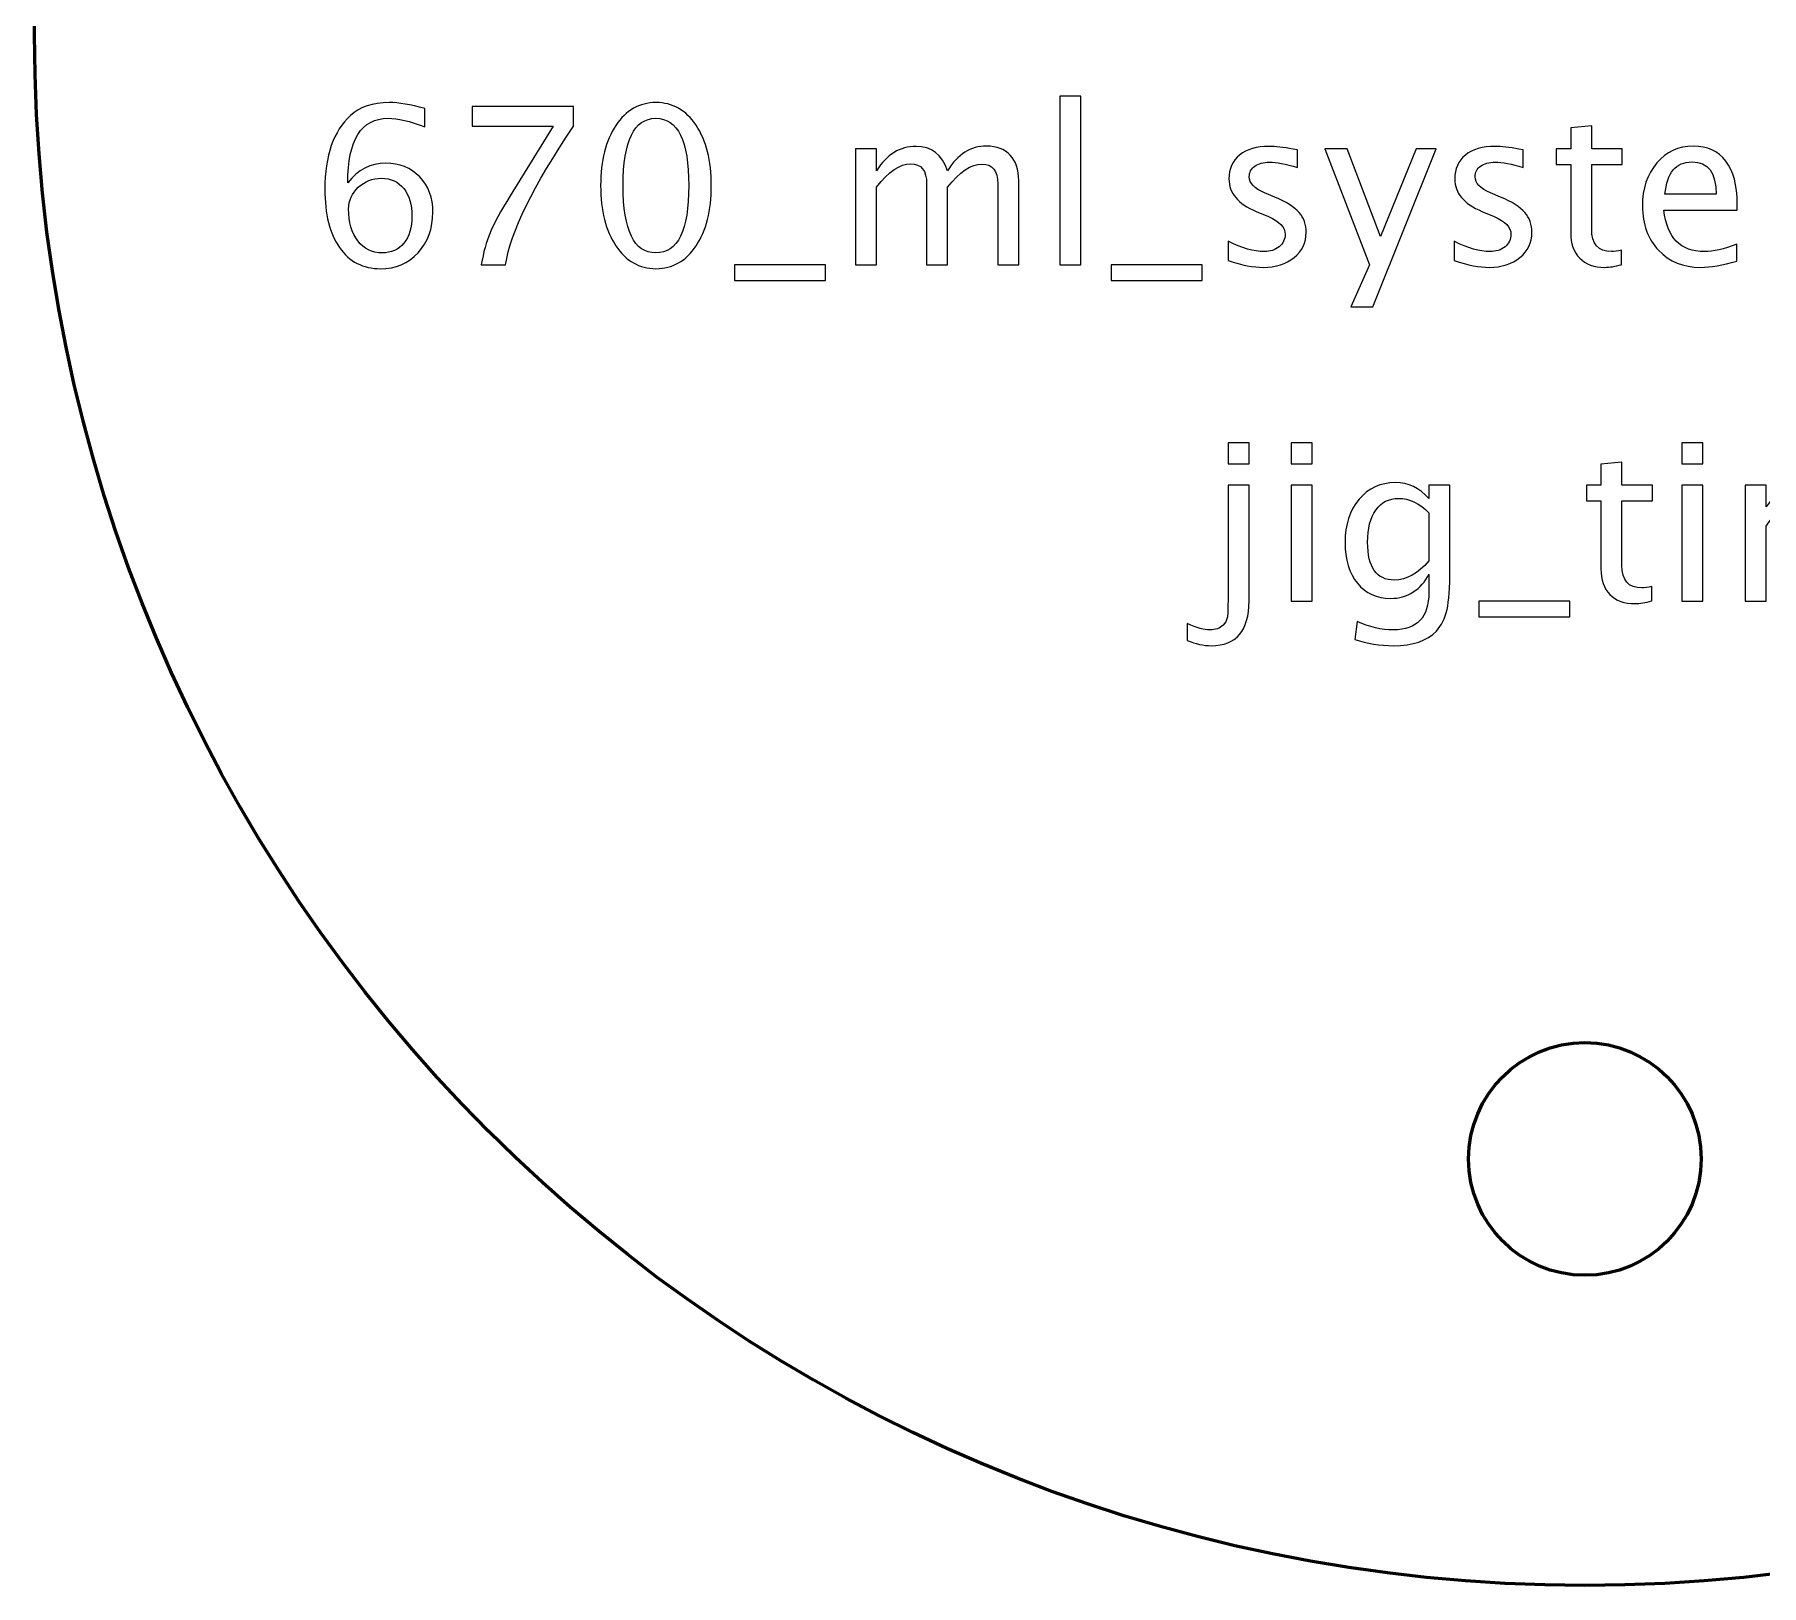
# Model space of a CAD drawing. Header units: centimetres. Extents: x -9.3 to 10.1, y -9.5 to 10.1.
# Drawn here: x -8.175 to -3.719, y -8.125 to -4.125 of the extents above; entities that cross this region are included whole.
import ezdxf

# ---------------------------------------------------------------- set-up
doc = ezdxf.new("R2010")
doc.units = ezdxf.units.CM
doc.header["$MEASUREMENT"] = 0
doc.layers.add('Layer 1', color=7, linetype='Continuous')

msp = doc.modelspace()

# ---------------------------------------------------------------- linework, layer by layer
at = {"layer": 'Layer 1', "lineweight": 53}
for centre, major_axis in [((-4.175, -4.125), (0, 4)), ((-4.17499, -7.02501), (0, 0.30001))]:
    msp.add_ellipse(centre, major_axis=major_axis, ratio=1, dxfattribs=at)
at = {"layer": 'Layer 1', "color": 5, "lineweight": 9}
for points, knots in [([(-7.3668, -4.50721), (-7.34083, -4.47363), (-7.30819, -4.45679), (-7.26887, -4.45679), (-7.26887, -4.45679), (-7.23321, -4.45679), (-7.20405, -4.46855), (-7.18128, -4.49216), (-7.18128, -4.49216), (-7.15861, -4.51577), (-7.14723, -4.54607), (-7.14723, -4.58304), (-7.14723, -4.58304), (-7.14723, -4.62546), (-7.15993, -4.66036), (-7.18542, -4.68774), (-7.18542, -4.68774), (-7.21092, -4.71512), (-7.24328, -4.72885), (-7.28269, -4.72885), (-7.28269, -4.72885), (-7.32747, -4.72885), (-7.36266, -4.71069), (-7.38796, -4.67448), (-7.38796, -4.67448), (-7.41336, -4.63816), (-7.42606, -4.58793), (-7.42606, -4.52386), (-7.42606, -4.52386), (-7.42606, -4.4375), (-7.40386, -4.37419), (-7.35955, -4.33374), (-7.35955, -4.33374), (-7.33547, -4.31154), (-7.30217, -4.30044), (-7.25974, -4.30044), (-7.25974, -4.30044), (-7.23509, -4.30044), (-7.20452, -4.30552), (-7.16811, -4.31568), (-7.16811, -4.31568), (-7.16811, -4.31568), (-7.16811, -4.36309), (-7.16811, -4.36309), (-7.16811, -4.36309), (-7.20659, -4.34842), (-7.2382, -4.34108), (-7.26303, -4.34108), (-7.26303, -4.34108), (-7.33218, -4.34108), (-7.3668, -4.39649), (-7.3668, -4.50721)], [0, 0, 0, 0, 0.0714286, 0.0714286, 0.0714286, 0.0714286, 0.1428571, 0.1428571, 0.1428571, 0.1428571, 0.2142857, 0.2142857, 0.2142857, 0.2142857, 0.2857143, 0.2857143, 0.2857143, 0.2857143, 0.3571429, 0.3571429, 0.3571429, 0.3571429, 0.4285714, 0.4285714, 0.4285714, 0.4285714, 0.5, 0.5, 0.5, 0.5, 0.5714286, 0.5714286, 0.5714286, 0.5714286, 0.6428571, 0.6428571, 0.6428571, 0.6428571, 0.7142857, 0.7142857, 0.7142857, 0.7142857, 0.7857143, 0.7857143, 0.7857143, 0.7857143, 0.8571429, 0.8571429, 0.8571429, 0.8571429, 1, 1, 1, 1]), ([(-7.0223, -4.71869), (-7.01704, -4.68689), (-7.00942, -4.65933), (-6.99963, -4.63619), (-6.99963, -4.63619), (-6.98985, -4.61305), (-6.97245, -4.58115), (-6.94761, -4.5407), (-6.94761, -4.5407), (-6.94761, -4.5407), (-6.8366, -4.3614), (-6.8366, -4.3614), (-6.8366, -4.3614), (-6.8366, -4.3614), (-7.04601, -4.3614), (-7.04601, -4.3614), (-7.04601, -4.3614), (-7.04601, -4.3614), (-7.04601, -4.3106), (-7.04601, -4.3106), (-7.04601, -4.3106), (-7.04601, -4.3106), (-6.78411, -4.3106), (-6.78411, -4.3106), (-6.78411, -4.3106), (-6.78411, -4.3106), (-6.78411, -4.3614), (-6.78411, -4.3614), (-6.78411, -4.3614), (-6.88863, -4.51568), (-6.94714, -4.63478), (-6.95965, -4.71869), (-6.95965, -4.71869), (-6.95965, -4.71869), (-7.0223, -4.71869), (-7.0223, -4.71869)], [0, 0, 0, 0, 0.1, 0.1, 0.1, 0.1, 0.2, 0.2, 0.2, 0.2, 0.3, 0.3, 0.3, 0.3, 0.4, 0.4, 0.4, 0.4, 0.5, 0.5, 0.5, 0.5, 0.6, 0.6, 0.6, 0.6, 0.7, 0.7, 0.7, 0.7, 0.8, 0.8, 0.8, 0.8, 1, 1, 1, 1]), ([(-6.5717, -4.72885), (-6.6145, -4.72885), (-6.64903, -4.70919), (-6.67518, -4.66996), (-6.67518, -4.66996), (-6.70142, -4.63073), (-6.7145, -4.57899), (-6.7145, -4.51464), (-6.7145, -4.51464), (-6.7145, -4.4503), (-6.70142, -4.39856), (-6.67518, -4.35933), (-6.67518, -4.35933), (-6.64903, -4.3201), (-6.6145, -4.30044), (-6.5717, -4.30044), (-6.5717, -4.30044), (-6.52871, -4.30044), (-6.49418, -4.32001), (-6.46803, -4.35914), (-6.46803, -4.35914), (-6.44197, -4.39828), (-6.42889, -4.45011), (-6.42889, -4.51464), (-6.42889, -4.51464), (-6.42889, -4.57899), (-6.44197, -4.63073), (-6.46803, -4.66996), (-6.46803, -4.66996), (-6.49418, -4.70919), (-6.52871, -4.72885), (-6.5717, -4.72885)], [0, 0, 0, 0, 0.1111111, 0.1111111, 0.1111111, 0.1111111, 0.2222222, 0.2222222, 0.2222222, 0.2222222, 0.3333333, 0.3333333, 0.3333333, 0.3333333, 0.4444444, 0.4444444, 0.4444444, 0.4444444, 0.5555556, 0.5555556, 0.5555556, 0.5555556, 0.6666667, 0.6666667, 0.6666667, 0.6666667, 0.7777778, 0.7777778, 0.7777778, 0.7777778, 1, 1, 1, 1]), ([(-5.52974, -4.71869), (-5.52974, -4.71869), (-5.52974, -4.28351), (-5.52974, -4.28351), (-5.52974, -4.28351), (-5.52974, -4.28351), (-5.47556, -4.28351), (-5.47556, -4.28351), (-5.47556, -4.28351), (-5.47556, -4.28351), (-5.47556, -4.71869), (-5.47556, -4.71869), (-5.47556, -4.71869), (-5.47556, -4.71869), (-5.52974, -4.71869), (-5.52974, -4.71869)], [0, 0, 0, 0, 0.2, 0.2, 0.2, 0.2, 0.4, 0.4, 0.4, 0.4, 0.6, 0.6, 0.6, 0.6, 1, 1, 1, 1]), ([(-6.57179, -4.68821), (-6.51525, -4.68821), (-6.48703, -4.63036), (-6.48703, -4.51464), (-6.48703, -4.51464), (-6.48703, -4.39893), (-6.51525, -4.34108), (-6.57179, -4.34108), (-6.57179, -4.34108), (-6.62814, -4.34108), (-6.65636, -4.39893), (-6.65636, -4.51464), (-6.65636, -4.51464), (-6.65636, -4.63036), (-6.62814, -4.68821), (-6.57179, -4.68821)], [0, 0, 0, 0, 0.2, 0.2, 0.2, 0.2, 0.4, 0.4, 0.4, 0.4, 0.6, 0.6, 0.6, 0.6, 1, 1, 1, 1]), ([(-4.08017, -4.7186), (-4.09692, -4.72321), (-4.1115, -4.72546), (-4.12382, -4.72546), (-4.12382, -4.72546), (-4.15148, -4.72546), (-4.17302, -4.71756), (-4.18845, -4.70176), (-4.18845, -4.70176), (-4.20397, -4.68595), (-4.21169, -4.66403), (-4.21169, -4.63591), (-4.21169, -4.63591), (-4.21169, -4.63591), (-4.21169, -4.46018), (-4.21169, -4.46018), (-4.21169, -4.46018), (-4.21169, -4.46018), (-4.24913, -4.46018), (-4.24913, -4.46018), (-4.24913, -4.46018), (-4.24913, -4.46018), (-4.24913, -4.41954), (-4.24913, -4.41954), (-4.24913, -4.41954), (-4.24913, -4.41954), (-4.21169, -4.41954), (-4.21169, -4.41954), (-4.21169, -4.41954), (-4.21169, -4.41954), (-4.21169, -4.36544), (-4.21169, -4.36544), (-4.21169, -4.36544), (-4.21169, -4.36544), (-4.1575, -4.36027), (-4.1575, -4.36027), (-4.1575, -4.36027), (-4.1575, -4.36027), (-4.1575, -4.41954), (-4.1575, -4.41954), (-4.1575, -4.41954), (-4.1575, -4.41954), (-4.07904, -4.41954), (-4.07904, -4.41954), (-4.07904, -4.41954), (-4.07904, -4.41954), (-4.07904, -4.46018), (-4.07904, -4.46018), (-4.07904, -4.46018), (-4.07904, -4.46018), (-4.1575, -4.46018), (-4.1575, -4.46018), (-4.1575, -4.46018), (-4.1575, -4.46018), (-4.1575, -4.62612), (-4.1575, -4.62612), (-4.1575, -4.62612), (-4.1575, -4.66526), (-4.14047, -4.68482), (-4.10651, -4.68482), (-4.10651, -4.68482), (-4.09927, -4.68482), (-4.09052, -4.6836), (-4.08017, -4.68125), (-4.08017, -4.68125), (-4.08017, -4.68125), (-4.08017, -4.7186), (-4.08017, -4.7186)], [0, 0, 0, 0, 0.0555556, 0.0555556, 0.0555556, 0.0555556, 0.1111111, 0.1111111, 0.1111111, 0.1111111, 0.1666667, 0.1666667, 0.1666667, 0.1666667, 0.2222222, 0.2222222, 0.2222222, 0.2222222, 0.2777778, 0.2777778, 0.2777778, 0.2777778, 0.3333333, 0.3333333, 0.3333333, 0.3333333, 0.3888889, 0.3888889, 0.3888889, 0.3888889, 0.4444444, 0.4444444, 0.4444444, 0.4444444, 0.5, 0.5, 0.5, 0.5, 0.5555556, 0.5555556, 0.5555556, 0.5555556, 0.6111111, 0.6111111, 0.6111111, 0.6111111, 0.6666667, 0.6666667, 0.6666667, 0.6666667, 0.7222222, 0.7222222, 0.7222222, 0.7222222, 0.7777778, 0.7777778, 0.7777778, 0.7777778, 0.8333333, 0.8333333, 0.8333333, 0.8333333, 0.8888889, 0.8888889, 0.8888889, 0.8888889, 1, 1, 1, 1]), ([(-6.05674, -4.71869), (-6.05674, -4.71869), (-6.05674, -4.41954), (-6.05674, -4.41954), (-6.05674, -4.41954), (-6.05674, -4.41954), (-6.00256, -4.41954), (-6.00256, -4.41954), (-6.00256, -4.41954), (-6.00256, -4.41954), (-6.00256, -4.47607), (-6.00256, -4.47607), (-6.00256, -4.47607), (-5.97612, -4.43421), (-5.94226, -4.41333), (-5.90077, -4.41333), (-5.90077, -4.41333), (-5.86079, -4.41333), (-5.8336, -4.43421), (-5.81911, -4.47607), (-5.81911, -4.47607), (-5.79343, -4.43384), (-5.75994, -4.41276), (-5.71883, -4.41276), (-5.71883, -4.41276), (-5.69259, -4.41276), (-5.67217, -4.42048), (-5.65759, -4.436), (-5.65759, -4.436), (-5.64301, -4.45152), (-5.63567, -4.47325), (-5.63567, -4.50119), (-5.63567, -4.50119), (-5.63567, -4.50119), (-5.63567, -4.71869), (-5.63567, -4.71869), (-5.63567, -4.71869), (-5.63567, -4.71869), (-5.68986, -4.71869), (-5.68986, -4.71869), (-5.68986, -4.71869), (-5.68986, -4.71869), (-5.68986, -4.51013), (-5.68986, -4.51013), (-5.68986, -4.51013), (-5.68986, -4.47607), (-5.7034, -4.45905), (-5.7305, -4.45905), (-5.7305, -4.45905), (-5.75863, -4.45905), (-5.78816, -4.4789), (-5.81911, -4.51869), (-5.81911, -4.51869), (-5.81911, -4.51869), (-5.81911, -4.71869), (-5.81911, -4.71869), (-5.81911, -4.71869), (-5.81911, -4.71869), (-5.8733, -4.71869), (-5.8733, -4.71869), (-5.8733, -4.71869), (-5.8733, -4.71869), (-5.8733, -4.50994), (-5.8733, -4.50994), (-5.8733, -4.50994), (-5.8733, -4.4756), (-5.88704, -4.45848), (-5.9146, -4.45848), (-5.9146, -4.45848), (-5.94197, -4.45848), (-5.97133, -4.47843), (-6.00256, -4.51841), (-6.00256, -4.51841), (-6.00256, -4.51841), (-6.00256, -4.71869), (-6.00256, -4.71869), (-6.00256, -4.71869), (-6.00256, -4.71869), (-6.05674, -4.71869), (-6.05674, -4.71869)], [0, 0, 0, 0, 0.047619, 0.047619, 0.047619, 0.047619, 0.0952381, 0.0952381, 0.0952381, 0.0952381, 0.1428571, 0.1428571, 0.1428571, 0.1428571, 0.1904762, 0.1904762, 0.1904762, 0.1904762, 0.2380952, 0.2380952, 0.2380952, 0.2380952, 0.2857143, 0.2857143, 0.2857143, 0.2857143, 0.3333333, 0.3333333, 0.3333333, 0.3333333, 0.3809524, 0.3809524, 0.3809524, 0.3809524, 0.4285714, 0.4285714, 0.4285714, 0.4285714, 0.4761905, 0.4761905, 0.4761905, 0.4761905, 0.5238095, 0.5238095, 0.5238095, 0.5238095, 0.5714286, 0.5714286, 0.5714286, 0.5714286, 0.6190476, 0.6190476, 0.6190476, 0.6190476, 0.6666667, 0.6666667, 0.6666667, 0.6666667, 0.7142857, 0.7142857, 0.7142857, 0.7142857, 0.7619048, 0.7619048, 0.7619048, 0.7619048, 0.8095238, 0.8095238, 0.8095238, 0.8095238, 0.8571429, 0.8571429, 0.8571429, 0.8571429, 0.9047619, 0.9047619, 0.9047619, 0.9047619, 1, 1, 1, 1]), ([(-5.09513, -4.70797), (-5.09513, -4.70797), (-5.09513, -4.65829), (-5.09513, -4.65829), (-5.09513, -4.65829), (-5.05966, -4.67598), (-5.0289, -4.68482), (-5.00265, -4.68482), (-5.00265, -4.68482), (-4.98704, -4.68482), (-4.97406, -4.68059), (-4.9638, -4.67212), (-4.9638, -4.67212), (-4.95355, -4.66375), (-4.94837, -4.65321), (-4.94837, -4.64052), (-4.94837, -4.64052), (-4.94837, -4.62198), (-4.96277, -4.60665), (-4.99155, -4.59451), (-4.99155, -4.59451), (-4.99155, -4.59451), (-5.02326, -4.58106), (-5.02326, -4.58106), (-5.02326, -4.58106), (-5.07001, -4.56168), (-5.09343, -4.53365), (-5.09343, -4.49724), (-5.09343, -4.49724), (-5.09343, -4.47118), (-5.08422, -4.45068), (-5.06578, -4.43572), (-5.06578, -4.43572), (-5.04734, -4.42076), (-5.02203, -4.41333), (-4.98995, -4.41333), (-4.98995, -4.41333), (-4.9733, -4.41333), (-4.95261, -4.41559), (-4.92805, -4.4202), (-4.92805, -4.4202), (-4.92805, -4.4202), (-4.91677, -4.42236), (-4.91677, -4.42236), (-4.91677, -4.42236), (-4.91677, -4.42236), (-4.91677, -4.46751), (-4.91677, -4.46751), (-4.91677, -4.46751), (-4.94696, -4.45848), (-4.97105, -4.45397), (-4.98901, -4.45397), (-4.98901, -4.45397), (-5.00482, -4.45397), (-5.01733, -4.45745), (-5.02683, -4.46432), (-5.02683, -4.46432), (-5.03624, -4.47118), (-5.04094, -4.4804), (-5.04094, -4.49197), (-5.04094, -4.49197), (-5.04094, -4.50825), (-5.02777, -4.52208), (-5.00134, -4.53327), (-5.00134, -4.53327), (-5.00134, -4.53327), (-4.97528, -4.54428), (-4.97528, -4.54428), (-4.97528, -4.54428), (-4.94574, -4.5567), (-4.92486, -4.56987), (-4.91263, -4.58369), (-4.91263, -4.58369), (-4.9003, -4.59752), (-4.89419, -4.61483), (-4.89419, -4.63553), (-4.89419, -4.63553), (-4.89419, -4.66178), (-4.90454, -4.68332), (-4.92533, -4.70016), (-4.92533, -4.70016), (-4.94602, -4.717), (-4.97255, -4.72546), (-5.00482, -4.72546), (-5.00482, -4.72546), (-5.02965, -4.72546), (-5.05966, -4.71963), (-5.09513, -4.70797)], [0, 0, 0, 0, 0.0434783, 0.0434783, 0.0434783, 0.0434783, 0.0869565, 0.0869565, 0.0869565, 0.0869565, 0.1304348, 0.1304348, 0.1304348, 0.1304348, 0.173913, 0.173913, 0.173913, 0.173913, 0.2173913, 0.2173913, 0.2173913, 0.2173913, 0.2608696, 0.2608696, 0.2608696, 0.2608696, 0.3043478, 0.3043478, 0.3043478, 0.3043478, 0.3478261, 0.3478261, 0.3478261, 0.3478261, 0.3913043, 0.3913043, 0.3913043, 0.3913043, 0.4347826, 0.4347826, 0.4347826, 0.4347826, 0.4782609, 0.4782609, 0.4782609, 0.4782609, 0.5217391, 0.5217391, 0.5217391, 0.5217391, 0.5652174, 0.5652174, 0.5652174, 0.5652174, 0.6086957, 0.6086957, 0.6086957, 0.6086957, 0.6521739, 0.6521739, 0.6521739, 0.6521739, 0.6956522, 0.6956522, 0.6956522, 0.6956522, 0.7391304, 0.7391304, 0.7391304, 0.7391304, 0.7826087, 0.7826087, 0.7826087, 0.7826087, 0.826087, 0.826087, 0.826087, 0.826087, 0.8695652, 0.8695652, 0.8695652, 0.8695652, 0.9130435, 0.9130435, 0.9130435, 0.9130435, 1, 1, 1, 1]), ([(-4.77895, -4.82763), (-4.77895, -4.82763), (-4.73041, -4.71907), (-4.73041, -4.71907), (-4.73041, -4.71907), (-4.73041, -4.71907), (-4.8463, -4.41954), (-4.8463, -4.41954), (-4.8463, -4.41954), (-4.8463, -4.41954), (-4.78817, -4.41954), (-4.78817, -4.41954), (-4.78817, -4.41954), (-4.78817, -4.41954), (-4.702, -4.64607), (-4.702, -4.64607), (-4.702, -4.64607), (-4.702, -4.64607), (-4.61009, -4.41954), (-4.61009, -4.41954), (-4.61009, -4.41954), (-4.61009, -4.41954), (-4.559, -4.41954), (-4.559, -4.41954), (-4.559, -4.41954), (-4.559, -4.41954), (-4.7225, -4.82763), (-4.7225, -4.82763), (-4.7225, -4.82763), (-4.7225, -4.82763), (-4.77895, -4.82763), (-4.77895, -4.82763)], [0, 0, 0, 0, 0.1111111, 0.1111111, 0.1111111, 0.1111111, 0.2222222, 0.2222222, 0.2222222, 0.2222222, 0.3333333, 0.3333333, 0.3333333, 0.3333333, 0.4444444, 0.4444444, 0.4444444, 0.4444444, 0.5555556, 0.5555556, 0.5555556, 0.5555556, 0.6666667, 0.6666667, 0.6666667, 0.6666667, 0.7777778, 0.7777778, 0.7777778, 0.7777778, 1, 1, 1, 1]), ([(-4.51244, -4.70797), (-4.51244, -4.70797), (-4.51244, -4.65829), (-4.51244, -4.65829), (-4.51244, -4.65829), (-4.47697, -4.67598), (-4.44621, -4.68482), (-4.41996, -4.68482), (-4.41996, -4.68482), (-4.40435, -4.68482), (-4.39137, -4.68059), (-4.38111, -4.67212), (-4.38111, -4.67212), (-4.37086, -4.66375), (-4.36568, -4.65321), (-4.36568, -4.64052), (-4.36568, -4.64052), (-4.36568, -4.62198), (-4.38008, -4.60665), (-4.40886, -4.59451), (-4.40886, -4.59451), (-4.40886, -4.59451), (-4.44057, -4.58106), (-4.44057, -4.58106), (-4.44057, -4.58106), (-4.48732, -4.56168), (-4.51074, -4.53365), (-4.51074, -4.49724), (-4.51074, -4.49724), (-4.51074, -4.47118), (-4.50153, -4.45068), (-4.48309, -4.43572), (-4.48309, -4.43572), (-4.46465, -4.42076), (-4.43934, -4.41333), (-4.40726, -4.41333), (-4.40726, -4.41333), (-4.39061, -4.41333), (-4.36992, -4.41559), (-4.34536, -4.4202), (-4.34536, -4.4202), (-4.34536, -4.4202), (-4.33408, -4.42236), (-4.33408, -4.42236), (-4.33408, -4.42236), (-4.33408, -4.42236), (-4.33408, -4.46751), (-4.33408, -4.46751), (-4.33408, -4.46751), (-4.36427, -4.45848), (-4.38836, -4.45397), (-4.40632, -4.45397), (-4.40632, -4.45397), (-4.42213, -4.45397), (-4.43464, -4.45745), (-4.44414, -4.46432), (-4.44414, -4.46432), (-4.45355, -4.47118), (-4.45825, -4.4804), (-4.45825, -4.49197), (-4.45825, -4.49197), (-4.45825, -4.50825), (-4.44508, -4.52208), (-4.41865, -4.53327), (-4.41865, -4.53327), (-4.41865, -4.53327), (-4.39259, -4.54428), (-4.39259, -4.54428), (-4.39259, -4.54428), (-4.36305, -4.5567), (-4.34217, -4.56987), (-4.32994, -4.58369), (-4.32994, -4.58369), (-4.31761, -4.59752), (-4.3115, -4.61483), (-4.3115, -4.63553), (-4.3115, -4.63553), (-4.3115, -4.66178), (-4.32185, -4.68332), (-4.34264, -4.70016), (-4.34264, -4.70016), (-4.36333, -4.717), (-4.38986, -4.72546), (-4.42213, -4.72546), (-4.42213, -4.72546), (-4.44696, -4.72546), (-4.47697, -4.71963), (-4.51244, -4.70797)], [0, 0, 0, 0, 0.0434783, 0.0434783, 0.0434783, 0.0434783, 0.0869565, 0.0869565, 0.0869565, 0.0869565, 0.1304348, 0.1304348, 0.1304348, 0.1304348, 0.173913, 0.173913, 0.173913, 0.173913, 0.2173913, 0.2173913, 0.2173913, 0.2173913, 0.2608696, 0.2608696, 0.2608696, 0.2608696, 0.3043478, 0.3043478, 0.3043478, 0.3043478, 0.3478261, 0.3478261, 0.3478261, 0.3478261, 0.3913043, 0.3913043, 0.3913043, 0.3913043, 0.4347826, 0.4347826, 0.4347826, 0.4347826, 0.4782609, 0.4782609, 0.4782609, 0.4782609, 0.5217391, 0.5217391, 0.5217391, 0.5217391, 0.5652174, 0.5652174, 0.5652174, 0.5652174, 0.6086957, 0.6086957, 0.6086957, 0.6086957, 0.6521739, 0.6521739, 0.6521739, 0.6521739, 0.6956522, 0.6956522, 0.6956522, 0.6956522, 0.7391304, 0.7391304, 0.7391304, 0.7391304, 0.7826087, 0.7826087, 0.7826087, 0.7826087, 0.826087, 0.826087, 0.826087, 0.826087, 0.8695652, 0.8695652, 0.8695652, 0.8695652, 0.9130435, 0.9130435, 0.9130435, 0.9130435, 1, 1, 1, 1]), ([(-3.78328, -4.70909), (-3.81968, -4.72001), (-3.85082, -4.72546), (-3.87679, -4.72546), (-3.87679, -4.72546), (-3.92109, -4.72546), (-3.95712, -4.71079), (-3.98488, -4.68153), (-3.98488, -4.68153), (-4.01263, -4.65227), (-4.02655, -4.61436), (-4.02655, -4.5677), (-4.02655, -4.5677), (-4.02655, -4.52245), (-4.01432, -4.48529), (-3.98977, -4.45623), (-3.98977, -4.45623), (-3.96521, -4.42725), (-3.93379, -4.41276), (-3.89551, -4.41276), (-3.89551, -4.41276), (-3.85929, -4.41276), (-3.83125, -4.42565), (-3.8115, -4.45143), (-3.8115, -4.45143), (-3.79174, -4.4772), (-3.78187, -4.5137), (-3.78187, -4.56102), (-3.78187, -4.56102), (-3.78187, -4.56102), (-3.78215, -4.57758), (-3.78215, -4.57758), (-3.78215, -4.57758), (-3.78215, -4.57758), (-3.97124, -4.57758), (-3.97124, -4.57758), (-3.97124, -4.57758), (-3.96333, -4.64908), (-3.92843, -4.68482), (-3.86663, -4.68482), (-3.86663, -4.68482), (-3.84395, -4.68482), (-3.8162, -4.67843), (-3.78328, -4.66563), (-3.78328, -4.66563), (-3.78328, -4.66563), (-3.78328, -4.70909), (-3.78328, -4.70909)], [0, 0, 0, 0, 0.0769231, 0.0769231, 0.0769231, 0.0769231, 0.1538462, 0.1538462, 0.1538462, 0.1538462, 0.2307692, 0.2307692, 0.2307692, 0.2307692, 0.3076923, 0.3076923, 0.3076923, 0.3076923, 0.3846154, 0.3846154, 0.3846154, 0.3846154, 0.4615385, 0.4615385, 0.4615385, 0.4615385, 0.5384615, 0.5384615, 0.5384615, 0.5384615, 0.6153846, 0.6153846, 0.6153846, 0.6153846, 0.6923077, 0.6923077, 0.6923077, 0.6923077, 0.7692308, 0.7692308, 0.7692308, 0.7692308, 0.8461538, 0.8461538, 0.8461538, 0.8461538, 1, 1, 1, 1]), ([(-3.96841, -4.53694), (-3.96841, -4.53694), (-3.83633, -4.53694), (-3.83633, -4.53694), (-3.83633, -4.53694), (-3.83633, -4.48125), (-3.85712, -4.4534), (-3.89861, -4.4534), (-3.89861, -4.4534), (-3.94038, -4.4534), (-3.96362, -4.48125), (-3.96841, -4.53694)], [0, 0, 0, 0, 0.25, 0.25, 0.25, 0.25, 0.5, 0.5, 0.5, 0.5, 1, 1, 1, 1]), ([(-7.20142, -4.59376), (-7.20142, -4.56356), (-7.20838, -4.53967), (-7.22239, -4.52208), (-7.22239, -4.52208), (-7.23641, -4.50449), (-7.2556, -4.49574), (-7.27997, -4.49574), (-7.27997, -4.49574), (-7.3032, -4.49574), (-7.32305, -4.50345), (-7.33961, -4.51897), (-7.33961, -4.51897), (-7.35626, -4.5344), (-7.36454, -4.55303), (-7.36454, -4.57476), (-7.36454, -4.57476), (-7.36454, -4.609), (-7.35664, -4.63647), (-7.34093, -4.65717), (-7.34093, -4.65717), (-7.32512, -4.67786), (-7.30424, -4.68821), (-7.27827, -4.68821), (-7.27827, -4.68821), (-7.25466, -4.68821), (-7.23594, -4.67974), (-7.22211, -4.66281), (-7.22211, -4.66281), (-7.20828, -4.64588), (-7.20142, -4.62283), (-7.20142, -4.59376)], [0, 0, 0, 0, 0.1111111, 0.1111111, 0.1111111, 0.1111111, 0.2222222, 0.2222222, 0.2222222, 0.2222222, 0.3333333, 0.3333333, 0.3333333, 0.3333333, 0.4444444, 0.4444444, 0.4444444, 0.4444444, 0.5555556, 0.5555556, 0.5555556, 0.5555556, 0.6666667, 0.6666667, 0.6666667, 0.6666667, 0.7777778, 0.7777778, 0.7777778, 0.7777778, 1, 1, 1, 1]), ([(-6.36944, -4.75933), (-6.36944, -4.75933), (-6.36944, -4.71869), (-6.36944, -4.71869), (-6.36944, -4.71869), (-6.36944, -4.71869), (-6.13464, -4.71869), (-6.13464, -4.71869), (-6.13464, -4.71869), (-6.13464, -4.71869), (-6.13464, -4.75933), (-6.13464, -4.75933), (-6.13464, -4.75933), (-6.13464, -4.75933), (-6.36944, -4.75933), (-6.36944, -4.75933)], [0, 0, 0, 0, 0.2, 0.2, 0.2, 0.2, 0.4, 0.4, 0.4, 0.4, 0.6, 0.6, 0.6, 0.6, 1, 1, 1, 1]), ([(-5.3971, -4.75933), (-5.3971, -4.75933), (-5.3971, -4.71869), (-5.3971, -4.71869), (-5.3971, -4.71869), (-5.3971, -4.71869), (-5.1623, -4.71869), (-5.1623, -4.71869), (-5.1623, -4.71869), (-5.1623, -4.71869), (-5.1623, -4.75933), (-5.1623, -4.75933), (-5.1623, -4.75933), (-5.1623, -4.75933), (-5.3971, -4.75933), (-5.3971, -4.75933)], [0, 0, 0, 0, 0.2, 0.2, 0.2, 0.2, 0.4, 0.4, 0.4, 0.4, 0.6, 0.6, 0.6, 0.6, 1, 1, 1, 1]), ([(-5.09582, -5.23214), (-5.09582, -5.23214), (-5.09582, -5.17795), (-5.09582, -5.17795), (-5.09582, -5.17795), (-5.09582, -5.17795), (-5.04164, -5.17795), (-5.04164, -5.17795), (-5.04164, -5.17795), (-5.04164, -5.17795), (-5.04164, -5.23214), (-5.04164, -5.23214), (-5.04164, -5.23214), (-5.04164, -5.23214), (-5.09582, -5.23214), (-5.09582, -5.23214)], [0, 0, 0, 0, 0.2, 0.2, 0.2, 0.2, 0.4, 0.4, 0.4, 0.4, 0.6, 0.6, 0.6, 0.6, 1, 1, 1, 1]), ([(-4.93317, -5.23214), (-4.93317, -5.23214), (-4.93317, -5.17795), (-4.93317, -5.17795), (-4.93317, -5.17795), (-4.93317, -5.17795), (-4.87899, -5.17795), (-4.87899, -5.17795), (-4.87899, -5.17795), (-4.87899, -5.17795), (-4.87899, -5.23214), (-4.87899, -5.23214), (-4.87899, -5.23214), (-4.87899, -5.23214), (-4.93317, -5.23214), (-4.93317, -5.23214)], [0, 0, 0, 0, 0.2, 0.2, 0.2, 0.2, 0.4, 0.4, 0.4, 0.4, 0.6, 0.6, 0.6, 0.6, 1, 1, 1, 1]), ([(-3.9248, -5.23214), (-3.9248, -5.23214), (-3.9248, -5.17795), (-3.9248, -5.17795), (-3.9248, -5.17795), (-3.9248, -5.17795), (-3.87062, -5.17795), (-3.87062, -5.17795), (-3.87062, -5.17795), (-3.87062, -5.17795), (-3.87062, -5.23214), (-3.87062, -5.23214), (-3.87062, -5.23214), (-3.87062, -5.23214), (-3.9248, -5.23214), (-3.9248, -5.23214)], [0, 0, 0, 0, 0.2, 0.2, 0.2, 0.2, 0.4, 0.4, 0.4, 0.4, 0.6, 0.6, 0.6, 0.6, 1, 1, 1, 1]), ([(-4.00213, -5.58595), (-4.01888, -5.59056), (-4.03346, -5.59281), (-4.04578, -5.59281), (-4.04578, -5.59281), (-4.07344, -5.59281), (-4.09498, -5.58491), (-4.11041, -5.56911), (-4.11041, -5.56911), (-4.12593, -5.5533), (-4.13365, -5.53138), (-4.13365, -5.50326), (-4.13365, -5.50326), (-4.13365, -5.50326), (-4.13365, -5.32753), (-4.13365, -5.32753), (-4.13365, -5.32753), (-4.13365, -5.32753), (-4.17109, -5.32753), (-4.17109, -5.32753), (-4.17109, -5.32753), (-4.17109, -5.32753), (-4.17109, -5.28689), (-4.17109, -5.28689), (-4.17109, -5.28689), (-4.17109, -5.28689), (-4.13365, -5.28689), (-4.13365, -5.28689), (-4.13365, -5.28689), (-4.13365, -5.28689), (-4.13365, -5.23279), (-4.13365, -5.23279), (-4.13365, -5.23279), (-4.13365, -5.23279), (-4.07946, -5.22762), (-4.07946, -5.22762), (-4.07946, -5.22762), (-4.07946, -5.22762), (-4.07946, -5.28689), (-4.07946, -5.28689), (-4.07946, -5.28689), (-4.07946, -5.28689), (-4.001, -5.28689), (-4.001, -5.28689), (-4.001, -5.28689), (-4.001, -5.28689), (-4.001, -5.32753), (-4.001, -5.32753), (-4.001, -5.32753), (-4.001, -5.32753), (-4.07946, -5.32753), (-4.07946, -5.32753), (-4.07946, -5.32753), (-4.07946, -5.32753), (-4.07946, -5.49347), (-4.07946, -5.49347), (-4.07946, -5.49347), (-4.07946, -5.53261), (-4.06243, -5.55217), (-4.02847, -5.55217), (-4.02847, -5.55217), (-4.02123, -5.55217), (-4.01248, -5.55095), (-4.00213, -5.5486), (-4.00213, -5.5486), (-4.00213, -5.5486), (-4.00213, -5.58595), (-4.00213, -5.58595)], [0, 0, 0, 0, 0.0555556, 0.0555556, 0.0555556, 0.0555556, 0.1111111, 0.1111111, 0.1111111, 0.1111111, 0.1666667, 0.1666667, 0.1666667, 0.1666667, 0.2222222, 0.2222222, 0.2222222, 0.2222222, 0.2777778, 0.2777778, 0.2777778, 0.2777778, 0.3333333, 0.3333333, 0.3333333, 0.3333333, 0.3888889, 0.3888889, 0.3888889, 0.3888889, 0.4444444, 0.4444444, 0.4444444, 0.4444444, 0.5, 0.5, 0.5, 0.5, 0.5555556, 0.5555556, 0.5555556, 0.5555556, 0.6111111, 0.6111111, 0.6111111, 0.6111111, 0.6666667, 0.6666667, 0.6666667, 0.6666667, 0.7222222, 0.7222222, 0.7222222, 0.7222222, 0.7777778, 0.7777778, 0.7777778, 0.7777778, 0.8333333, 0.8333333, 0.8333333, 0.8333333, 0.8888889, 0.8888889, 0.8888889, 0.8888889, 1, 1, 1, 1]), ([(-5.20137, -5.68764), (-5.20137, -5.68764), (-5.20137, -5.64418), (-5.20137, -5.64418), (-5.20137, -5.64418), (-5.17597, -5.65509), (-5.15659, -5.66055), (-5.14333, -5.66055), (-5.14333, -5.66055), (-5.12828, -5.66055), (-5.11652, -5.6565), (-5.10824, -5.64841), (-5.10824, -5.64841), (-5.10269, -5.64295), (-5.0993, -5.63665), (-5.09789, -5.62969), (-5.09789, -5.62969), (-5.09648, -5.62273), (-5.09582, -5.60815), (-5.09582, -5.58595), (-5.09582, -5.58595), (-5.09582, -5.58595), (-5.09582, -5.28689), (-5.09582, -5.28689), (-5.09582, -5.28689), (-5.09582, -5.28689), (-5.04164, -5.28689), (-5.04164, -5.28689), (-5.04164, -5.28689), (-5.04164, -5.28689), (-5.04164, -5.58585), (-5.04164, -5.58585), (-5.04164, -5.58585), (-5.04164, -5.66271), (-5.07409, -5.70119), (-5.1391, -5.70119), (-5.1391, -5.70119), (-5.15838, -5.70119), (-5.17917, -5.69667), (-5.20137, -5.68764)], [0, 0, 0, 0, 0.0909091, 0.0909091, 0.0909091, 0.0909091, 0.1818182, 0.1818182, 0.1818182, 0.1818182, 0.2727273, 0.2727273, 0.2727273, 0.2727273, 0.3636364, 0.3636364, 0.3636364, 0.3636364, 0.4545455, 0.4545455, 0.4545455, 0.4545455, 0.5454545, 0.5454545, 0.5454545, 0.5454545, 0.6363636, 0.6363636, 0.6363636, 0.6363636, 0.7272727, 0.7272727, 0.7272727, 0.7272727, 0.8181818, 0.8181818, 0.8181818, 0.8181818, 1, 1, 1, 1]), ([(-4.93317, -5.58604), (-4.93317, -5.58604), (-4.93317, -5.28689), (-4.93317, -5.28689), (-4.93317, -5.28689), (-4.93317, -5.28689), (-4.87899, -5.28689), (-4.87899, -5.28689), (-4.87899, -5.28689), (-4.87899, -5.28689), (-4.87899, -5.58604), (-4.87899, -5.58604), (-4.87899, -5.58604), (-4.87899, -5.58604), (-4.93317, -5.58604), (-4.93317, -5.58604)], [0, 0, 0, 0, 0.2, 0.2, 0.2, 0.2, 0.4, 0.4, 0.4, 0.4, 0.6, 0.6, 0.6, 0.6, 1, 1, 1, 1]), ([(-4.76892, -5.68538), (-4.76892, -5.68538), (-4.76253, -5.63853), (-4.76253, -5.63853), (-4.76253, -5.63853), (-4.73111, -5.65321), (-4.69997, -5.66055), (-4.66921, -5.66055), (-4.66921, -5.66055), (-4.60815, -5.66055), (-4.57758, -5.62818), (-4.57758, -5.56356), (-4.57758, -5.56356), (-4.57758, -5.56356), (-4.57758, -5.51652), (-4.57758, -5.51652), (-4.57758, -5.51652), (-4.58699, -5.53637), (-4.60035, -5.5517), (-4.61775, -5.56271), (-4.61775, -5.56271), (-4.63515, -5.57372), (-4.65453, -5.57927), (-4.67589, -5.57927), (-4.67589, -5.57927), (-4.7121, -5.57927), (-4.7408, -5.56628), (-4.76196, -5.54032), (-4.76196, -5.54032), (-4.78313, -5.51436), (-4.79376, -5.47917), (-4.79376, -5.43477), (-4.79376, -5.43477), (-4.79376, -5.38933), (-4.78172, -5.35227), (-4.75764, -5.32358), (-4.75764, -5.32358), (-4.73346, -5.29498), (-4.70232, -5.28068), (-4.66403, -5.28068), (-4.66403, -5.28068), (-4.63054, -5.28068), (-4.60166, -5.29422), (-4.57758, -5.32141), (-4.57758, -5.32141), (-4.57758, -5.32141), (-4.57758, -5.28689), (-4.57758, -5.28689), (-4.57758, -5.28689), (-4.57758, -5.28689), (-4.52339, -5.28689), (-4.52339, -5.28689), (-4.52339, -5.28689), (-4.52339, -5.28689), (-4.52339, -5.50438), (-4.52339, -5.50438), (-4.52339, -5.50438), (-4.52339, -5.55114), (-4.52584, -5.58576), (-4.53073, -5.60824), (-4.53073, -5.60824), (-4.53553, -5.63072), (-4.54475, -5.64916), (-4.55811, -5.66346), (-4.55811, -5.66346), (-4.58181, -5.68858), (-4.61888, -5.70119), (-4.66921, -5.70119), (-4.66921, -5.70119), (-4.70373, -5.70119), (-4.73694, -5.69592), (-4.76892, -5.68538)], [0, 0, 0, 0, 0.0526316, 0.0526316, 0.0526316, 0.0526316, 0.1052632, 0.1052632, 0.1052632, 0.1052632, 0.1578947, 0.1578947, 0.1578947, 0.1578947, 0.2105263, 0.2105263, 0.2105263, 0.2105263, 0.2631579, 0.2631579, 0.2631579, 0.2631579, 0.3157895, 0.3157895, 0.3157895, 0.3157895, 0.3684211, 0.3684211, 0.3684211, 0.3684211, 0.4210526, 0.4210526, 0.4210526, 0.4210526, 0.4736842, 0.4736842, 0.4736842, 0.4736842, 0.5263158, 0.5263158, 0.5263158, 0.5263158, 0.5789474, 0.5789474, 0.5789474, 0.5789474, 0.6315789, 0.6315789, 0.6315789, 0.6315789, 0.6842105, 0.6842105, 0.6842105, 0.6842105, 0.7368421, 0.7368421, 0.7368421, 0.7368421, 0.7894737, 0.7894737, 0.7894737, 0.7894737, 0.8421053, 0.8421053, 0.8421053, 0.8421053, 0.8947368, 0.8947368, 0.8947368, 0.8947368, 1, 1, 1, 1]), ([(-3.9248, -5.58604), (-3.9248, -5.58604), (-3.9248, -5.28689), (-3.9248, -5.28689), (-3.9248, -5.28689), (-3.9248, -5.28689), (-3.87062, -5.28689), (-3.87062, -5.28689), (-3.87062, -5.28689), (-3.87062, -5.28689), (-3.87062, -5.58604), (-3.87062, -5.58604), (-3.87062, -5.58604), (-3.87062, -5.58604), (-3.9248, -5.58604), (-3.9248, -5.58604)], [0, 0, 0, 0, 0.2, 0.2, 0.2, 0.2, 0.4, 0.4, 0.4, 0.4, 0.6, 0.6, 0.6, 0.6, 1, 1, 1, 1]), ([(-3.76168, -5.58604), (-3.76168, -5.58604), (-3.76168, -5.28689), (-3.76168, -5.28689), (-3.76168, -5.28689), (-3.76168, -5.28689), (-3.7075, -5.28689), (-3.7075, -5.28689), (-3.7075, -5.28689), (-3.7075, -5.28689), (-3.7075, -5.34342), (-3.7075, -5.34342), (-3.7075, -5.34342), (-3.67881, -5.30156), (-3.64362, -5.28068), (-3.60204, -5.28068), (-3.60204, -5.28068), (-3.57589, -5.28068), (-3.5551, -5.28886), (-3.53976, -5.30533), (-3.53976, -5.30533), (-3.52443, -5.32169), (-3.51672, -5.3438), (-3.51672, -5.37146), (-3.51672, -5.37146), (-3.51672, -5.37146), (-3.51672, -5.58604), (-3.51672, -5.58604), (-3.51672, -5.58604), (-3.51672, -5.58604), (-3.5709, -5.58604), (-3.5709, -5.58604), (-3.5709, -5.58604), (-3.5709, -5.58604), (-3.5709, -5.38914), (-3.5709, -5.38914), (-3.5709, -5.38914), (-3.5709, -5.36694), (-3.5742, -5.35114), (-3.58069, -5.34173), (-3.58069, -5.34173), (-3.58727, -5.33223), (-3.59809, -5.32753), (-3.61324, -5.32753), (-3.61324, -5.32753), (-3.64654, -5.32753), (-3.67796, -5.34926), (-3.7075, -5.39272), (-3.7075, -5.39272), (-3.7075, -5.39272), (-3.7075, -5.58604), (-3.7075, -5.58604), (-3.7075, -5.58604), (-3.7075, -5.58604), (-3.76168, -5.58604), (-3.76168, -5.58604)], [0, 0, 0, 0, 0.0666667, 0.0666667, 0.0666667, 0.0666667, 0.1333333, 0.1333333, 0.1333333, 0.1333333, 0.2, 0.2, 0.2, 0.2, 0.2666667, 0.2666667, 0.2666667, 0.2666667, 0.3333333, 0.3333333, 0.3333333, 0.3333333, 0.4, 0.4, 0.4, 0.4, 0.4666667, 0.4666667, 0.4666667, 0.4666667, 0.5333333, 0.5333333, 0.5333333, 0.5333333, 0.6, 0.6, 0.6, 0.6, 0.6666667, 0.6666667, 0.6666667, 0.6666667, 0.7333333, 0.7333333, 0.7333333, 0.7333333, 0.8, 0.8, 0.8, 0.8, 0.8666667, 0.8666667, 0.8666667, 0.8666667, 1, 1, 1, 1]), ([(-4.57758, -5.48256), (-4.57758, -5.48256), (-4.57758, -5.35848), (-4.57758, -5.35848), (-4.57758, -5.35848), (-4.60147, -5.33374), (-4.62753, -5.32132), (-4.65566, -5.32132), (-4.65566, -5.32132), (-4.68068, -5.32132), (-4.70025, -5.33129), (-4.71436, -5.35133), (-4.71436, -5.35133), (-4.72857, -5.37127), (-4.73562, -5.39902), (-4.73562, -5.43439), (-4.73562, -5.43439), (-4.73562, -5.4994), (-4.71257, -5.53185), (-4.66638, -5.53185), (-4.66638, -5.53185), (-4.63496, -5.53185), (-4.60533, -5.51539), (-4.57758, -5.48256)], [0, 0, 0, 0, 0.1428571, 0.1428571, 0.1428571, 0.1428571, 0.2857143, 0.2857143, 0.2857143, 0.2857143, 0.4285714, 0.4285714, 0.4285714, 0.4285714, 0.5714286, 0.5714286, 0.5714286, 0.5714286, 0.7142857, 0.7142857, 0.7142857, 0.7142857, 1, 1, 1, 1]), ([(-4.4486, -5.62668), (-4.4486, -5.62668), (-4.4486, -5.58604), (-4.4486, -5.58604), (-4.4486, -5.58604), (-4.4486, -5.58604), (-4.2138, -5.58604), (-4.2138, -5.58604), (-4.2138, -5.58604), (-4.2138, -5.58604), (-4.2138, -5.62668), (-4.2138, -5.62668), (-4.2138, -5.62668), (-4.2138, -5.62668), (-4.4486, -5.62668), (-4.4486, -5.62668)], [0, 0, 0, 0, 0.2, 0.2, 0.2, 0.2, 0.4, 0.4, 0.4, 0.4, 0.6, 0.6, 0.6, 0.6, 1, 1, 1, 1])]:
    msp.add_open_spline(points, degree=3, knots=knots, dxfattribs=at)

doc.saveas('drawing.dxf')
